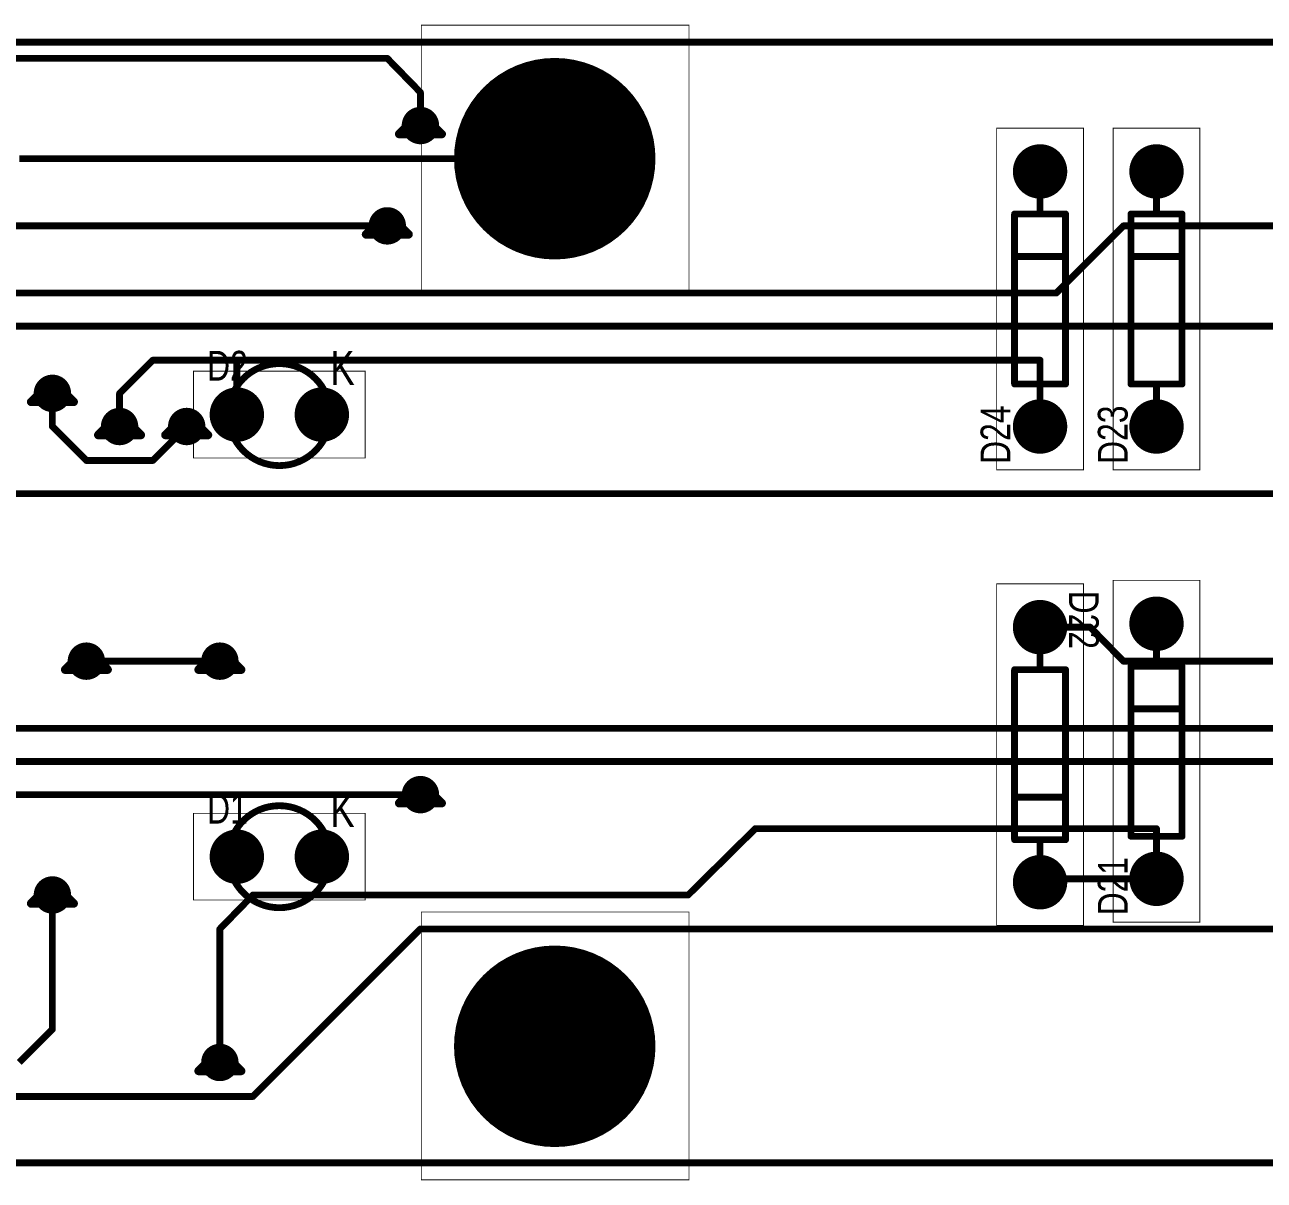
# Model space of a CAD drawing. Extents: x 0 to 12.4, y -1.9 to 1.4.
# Drawn here: x 7.841 to 9.299, y -0.001 to 1.359 of the extents above; entities that cross this region are included whole.
import ezdxf

# ---------------------------------------------------------------- set-up
doc = ezdxf.new("R2010")
doc.units = 0

msp = doc.modelspace()

# ---------------------------------------------------------------- linework, layer by layer
for points, const_width in [([(8.307, 1.043), (8.307, 1.358), (8.622, 1.358), (8.622, 1.043), (8.307, 1.043)], 0.001), ([(0, 0.02), (12.361, 0.02), (12.361, 1.338), (0, 1.338), (0, 0.02)], 0.008), ([(9.086, 0.835), (8.984, 0.835), (8.984, 1.237), (9.086, 1.237), (9.086, 0.835)], 0.001), ([(9.223, 0.835), (9.121, 0.835), (9.121, 1.237), (9.223, 1.237), (9.223, 0.835)], 0.001), ([(8.039, 0.849), (8.039, 0.951), (8.241, 0.951), (8.241, 0.849), (8.039, 0.849)], 0.001), ([(8.984, 0.701), (9.086, 0.701), (9.086, 0.299), (8.984, 0.299), (8.984, 0.701)], 0.001), ([(9.223, 0.303), (9.121, 0.303), (9.121, 0.705), (9.223, 0.705), (9.223, 0.303)], 0.001), ([(8.039, 0.329), (8.039, 0.431), (8.241, 0.431), (8.241, 0.329), (8.039, 0.329)], 0.001), ([(8.307, 0), (8.307, 0.315), (8.622, 0.315), (8.622, 0), (8.307, 0)], 0.001)]:
    msp.add_lwpolyline(points, close=True, dxfattribs=dict(const_width=const_width))
at = {"const_width": 0.0005}
for points in [[(8.3068, 1.358, 1), (8.3072, 1.358, 1)], [(8.6218, 1.358, 1), (8.6222, 1.358, 1)], [(8.9838, 1.237, 1), (8.9842, 1.237, 1)], [(9.0858, 1.237, 1), (9.0862, 1.237, 1)], [(9.1208, 1.237, 1), (9.1212, 1.237, 1)], [(9.2228, 1.237, 1), (9.2233, 1.237, 1)], [(8.3068, 1.043, 1), (8.3072, 1.043, 1)], [(8.3068, 1.043, 1), (8.3072, 1.043, 1)], [(8.6218, 1.043, 1), (8.6222, 1.043, 1)], [(8.0388, 0.951, 1), (8.0392, 0.951, 1)], [(8.2408, 0.951, 1), (8.2412, 0.951, 1)], [(8.0388, 0.849, 1), (8.0392, 0.849, 1)], [(8.0388, 0.849, 1), (8.0392, 0.849, 1)], [(8.2408, 0.849, 1), (8.2412, 0.849, 1)], [(8.9838, 0.835, 1), (8.9842, 0.835, 1)], [(9.0858, 0.835, 1), (9.0862, 0.835, 1)], [(9.0858, 0.835, 1), (9.0862, 0.835, 1)], [(9.1208, 0.835, 1), (9.1212, 0.835, 1)], [(9.2228, 0.835, 1), (9.2233, 0.835, 1)], [(9.2228, 0.835, 1), (9.2233, 0.835, 1)], [(8.9838, 0.701, 1), (8.9842, 0.701, 1)], [(8.9838, 0.701, 1), (8.9842, 0.701, 1)], [(9.0858, 0.701, 1), (9.0862, 0.701, 1)], [(9.1208, 0.705, 1), (9.1212, 0.705, 1)], [(9.2228, 0.705, 1), (9.2233, 0.705, 1)], [(8.0388, 0.431, 1), (8.0392, 0.431, 1)], [(8.2408, 0.431, 1), (8.2412, 0.431, 1)], [(8.0388, 0.329, 1), (8.0392, 0.329, 1)], [(8.0388, 0.329, 1), (8.0392, 0.329, 1)], [(8.2408, 0.329, 1), (8.2412, 0.329, 1)], [(8.3068, 0.315, 1), (8.3072, 0.315, 1)], [(8.6218, 0.315, 1), (8.6222, 0.315, 1)], [(8.9838, 0.299, 1), (8.9842, 0.299, 1)], [(9.0858, 0.299, 1), (9.0862, 0.299, 1)], [(9.1208, 0.303, 1), (9.1212, 0.303, 1)], [(9.2228, 0.303, 1), (9.2233, 0.303, 1)], [(9.2228, 0.303, 1), (9.2233, 0.303, 1)], [(8.3068, 0, 1), (8.3072, 0, 1)], [(8.3068, 0, 1), (8.3072, 0, 1)], [(8.6218, 0, 1), (8.6222, 0, 1)]]:
    msp.add_lwpolyline(points, format="xyb", close=True, dxfattribs=at)
at = {"layer": 'DRD', "const_width": 0.01}
for points in [[(8.281, 1.23), (8.306, 1.255)], [(8.306, 1.255), (8.331, 1.23)], [(8.331, 1.23), (8.281, 1.23)], [(8.439, 1.211), (8.454, 1.226)], [(8.454, 1.226), (8.474, 1.226)], [(8.474, 1.226), (8.489, 1.211)], [(8.439, 1.191), (8.439, 1.211)], [(8.489, 1.211), (8.489, 1.191)], [(9.035, 1.161), (9.035, 1.211)], [(9.172, 1.161), (9.172, 1.211)], [(8.454, 1.176), (8.439, 1.191)], [(8.489, 1.191), (8.474, 1.176)], [(9.01, 1.186), (9.06, 1.186)], [(9.147, 1.186), (9.197, 1.186)], [(8.474, 1.176), (8.454, 1.176)], [(8.242, 1.112), (8.267, 1.137)], [(8.267, 1.137), (8.292, 1.112)], [(8.292, 1.112), (8.242, 1.112)], [(7.848, 0.915), (7.873, 0.94)], [(7.848, 0.915), (7.873, 0.94)], [(7.848, 0.915), (7.873, 0.94)], [(7.873, 0.94), (7.898, 0.915)], [(7.873, 0.94), (7.898, 0.915)], [(7.873, 0.94), (7.898, 0.915)], [(7.898, 0.915), (7.848, 0.915)], [(7.898, 0.915), (7.848, 0.915)], [(7.898, 0.915), (7.848, 0.915)], [(8.09, 0.875), (8.09, 0.925)], [(8.19, 0.875), (8.19, 0.925)], [(7.927, 0.876), (7.952, 0.901)], [(7.952, 0.901), (7.977, 0.876)], [(8.006, 0.876), (8.031, 0.901)], [(8.031, 0.901), (8.056, 0.876)], [(8.065, 0.9), (8.115, 0.9)], [(8.165, 0.9), (8.215, 0.9)], [(9.035, 0.861), (9.035, 0.911)], [(9.172, 0.861), (9.172, 0.911)], [(9.01, 0.886), (9.06, 0.886)], [(9.147, 0.886), (9.197, 0.886)], [(7.977, 0.876), (7.927, 0.876)], [(8.056, 0.876), (8.006, 0.876)], [(9.035, 0.625), (9.035, 0.675)], [(9.172, 0.629), (9.172, 0.679)], [(9.147, 0.654), (9.197, 0.654)], [(9.01, 0.65), (9.06, 0.65)], [(7.888, 0.6), (7.913, 0.625)], [(7.913, 0.625), (7.938, 0.6)], [(8.045, 0.6), (8.07, 0.625)], [(8.07, 0.625), (8.095, 0.6)], [(7.938, 0.6), (7.888, 0.6)], [(8.095, 0.6), (8.045, 0.6)], [(8.281, 0.443), (8.306, 0.468)], [(8.306, 0.468), (8.331, 0.443)], [(8.331, 0.443), (8.281, 0.443)], [(8.09, 0.355), (8.09, 0.405)], [(8.19, 0.355), (8.19, 0.405)], [(8.065, 0.38), (8.115, 0.38)], [(8.165, 0.38), (8.215, 0.38)], [(9.035, 0.325), (9.035, 0.375)], [(9.172, 0.329), (9.172, 0.379)], [(7.848, 0.325), (7.873, 0.35)], [(7.873, 0.35), (7.898, 0.325)], [(9.01, 0.35), (9.06, 0.35)], [(9.147, 0.354), (9.197, 0.354)], [(7.898, 0.325), (7.848, 0.325)], [(8.439, 0.167), (8.454, 0.182)], [(8.454, 0.182), (8.474, 0.182)], [(8.474, 0.182), (8.489, 0.167)], [(8.439, 0.147), (8.439, 0.167)], [(8.489, 0.167), (8.489, 0.147)], [(8.045, 0.128), (8.07, 0.153)], [(8.07, 0.153), (8.095, 0.128)], [(8.454, 0.132), (8.439, 0.147)], [(8.489, 0.147), (8.474, 0.132)], [(8.095, 0.128), (8.045, 0.128)], [(8.474, 0.132), (8.454, 0.132)]]:
    msp.add_lwpolyline(points, dxfattribs=at)
at = {"layer": 'DRD', "const_width": 0.005}
for points in [[(8.3035, 1.255, 1), (8.3085, 1.255, 1)], [(8.3035, 1.255, 1), (8.3085, 1.255, 1)], [(8.2785, 1.23, 1), (8.2835, 1.23, 1)], [(8.2785, 1.23, 1), (8.2835, 1.23, 1)], [(8.3285, 1.23, 1), (8.3335, 1.23, 1)], [(8.3285, 1.23, 1), (8.3335, 1.23, 1)], [(8.4515, 1.226, 1), (8.4565, 1.226, 1)], [(8.4515, 1.226, 1), (8.4565, 1.226, 1)], [(8.4715, 1.226, 1), (8.4765, 1.226, 1)], [(8.4715, 1.226, 1), (8.4765, 1.226, 1)], [(8.4365, 1.211, 1), (8.4415, 1.211, 1)], [(8.4365, 1.211, 1), (8.4415, 1.211, 1)], [(8.4865, 1.211, 1), (8.4915, 1.211, 1)], [(8.4865, 1.211, 1), (8.4915, 1.211, 1)], [(9.0325, 1.211, 1), (9.0375, 1.211, 1)], [(9.1695, 1.211, 1), (9.1745, 1.211, 1)], [(8.4365, 1.191, 1), (8.4415, 1.191, 1)], [(8.4365, 1.191, 1), (8.4415, 1.191, 1)], [(8.4865, 1.191, 1), (8.4915, 1.191, 1)], [(8.4865, 1.191, 1), (8.4915, 1.191, 1)], [(9.0075, 1.186, 1), (9.0125, 1.186, 1)], [(9.0575, 1.186, 1), (9.0625, 1.186, 1)], [(9.1445, 1.186, 1), (9.1495, 1.186, 1)], [(9.1945, 1.186, 1), (9.1995, 1.186, 1)], [(8.4515, 1.176, 1), (8.4565, 1.176, 1)], [(8.4515, 1.176, 1), (8.4565, 1.176, 1)], [(8.4715, 1.176, 1), (8.4765, 1.176, 1)], [(8.4715, 1.176, 1), (8.4765, 1.176, 1)], [(9.0325, 1.161, 1), (9.0375, 1.161, 1)], [(9.1695, 1.161, 1), (9.1745, 1.161, 1)], [(8.2645, 1.137, 1), (8.2695, 1.137, 1)], [(8.2645, 1.137, 1), (8.2695, 1.137, 1)], [(8.2395, 1.112, 1), (8.2445, 1.112, 1)], [(8.2395, 1.112, 1), (8.2445, 1.112, 1)], [(8.2895, 1.112, 1), (8.2945, 1.112, 1)], [(8.2895, 1.112, 1), (8.2945, 1.112, 1)], [(7.8705, 0.94, 1), (7.8755, 0.94, 1)], [(7.8705, 0.94, 1), (7.8755, 0.94, 1)], [(7.8705, 0.94, 1), (7.8755, 0.94, 1)], [(7.8705, 0.94, 1), (7.8755, 0.94, 1)], [(7.8705, 0.94, 1), (7.8755, 0.94, 1)], [(7.8705, 0.94, 1), (7.8755, 0.94, 1)], [(7.8455, 0.915, 1), (7.8505, 0.915, 1)], [(7.8455, 0.915, 1), (7.8505, 0.915, 1)], [(7.8455, 0.915, 1), (7.8505, 0.915, 1)], [(7.8455, 0.915, 1), (7.8505, 0.915, 1)], [(7.8455, 0.915, 1), (7.8505, 0.915, 1)], [(7.8455, 0.915, 1), (7.8505, 0.915, 1)], [(7.8955, 0.915, 1), (7.9005, 0.915, 1)], [(7.8955, 0.915, 1), (7.9005, 0.915, 1)], [(7.8955, 0.915, 1), (7.9005, 0.915, 1)], [(7.8955, 0.915, 1), (7.9005, 0.915, 1)], [(7.8955, 0.915, 1), (7.9005, 0.915, 1)], [(7.8955, 0.915, 1), (7.9005, 0.915, 1)], [(8.0875, 0.925, 1), (8.0925, 0.925, 1)], [(8.1875, 0.925, 1), (8.1925, 0.925, 1)], [(7.9495, 0.901, 1), (7.9545, 0.901, 1)], [(7.9495, 0.901, 1), (7.9545, 0.901, 1)], [(8.0285, 0.901, 1), (8.0335, 0.901, 1)], [(8.0285, 0.901, 1), (8.0335, 0.901, 1)], [(8.0625, 0.9, 1), (8.0675, 0.9, 1)], [(8.1125, 0.9, 1), (8.1175, 0.9, 1)], [(8.1625, 0.9, 1), (8.1675, 0.9, 1)], [(8.2125, 0.9, 1), (8.2175, 0.9, 1)], [(9.0325, 0.911, 1), (9.0375, 0.911, 1)], [(9.1695, 0.911, 1), (9.1745, 0.911, 1)], [(9.0075, 0.886, 1), (9.0125, 0.886, 1)], [(9.0575, 0.886, 1), (9.0625, 0.886, 1)], [(9.1445, 0.886, 1), (9.1495, 0.886, 1)], [(9.1945, 0.886, 1), (9.1995, 0.886, 1)], [(7.9245, 0.876, 1), (7.9295, 0.876, 1)], [(7.9245, 0.876, 1), (7.9295, 0.876, 1)], [(7.9745, 0.876, 1), (7.9795, 0.876, 1)], [(7.9745, 0.876, 1), (7.9795, 0.876, 1)], [(8.0035, 0.876, 1), (8.0085, 0.876, 1)], [(8.0035, 0.876, 1), (8.0085, 0.876, 1)], [(8.0535, 0.876, 1), (8.0585, 0.876, 1)], [(8.0535, 0.876, 1), (8.0585, 0.876, 1)], [(8.0875, 0.875, 1), (8.0925, 0.875, 1)], [(8.1875, 0.875, 1), (8.1925, 0.875, 1)], [(9.0325, 0.861, 1), (9.0375, 0.861, 1)], [(9.1695, 0.861, 1), (9.1745, 0.861, 1)], [(9.0325, 0.675, 1), (9.0375, 0.675, 1)], [(9.1695, 0.679, 1), (9.1745, 0.679, 1)], [(9.1445, 0.654, 1), (9.1495, 0.654, 1)], [(9.1945, 0.654, 1), (9.1995, 0.654, 1)], [(9.0075, 0.65, 1), (9.0125, 0.65, 1)], [(9.0575, 0.65, 1), (9.0625, 0.65, 1)], [(7.9105, 0.625, 1), (7.9155, 0.625, 1)], [(7.9105, 0.625, 1), (7.9155, 0.625, 1)], [(8.0675, 0.625, 1), (8.0725, 0.625, 1)], [(8.0675, 0.625, 1), (8.0725, 0.625, 1)], [(9.0325, 0.625, 1), (9.0375, 0.625, 1)], [(9.1695, 0.629, 1), (9.1745, 0.629, 1)], [(7.8855, 0.6, 1), (7.8905, 0.6, 1)], [(7.8855, 0.6, 1), (7.8905, 0.6, 1)], [(7.9355, 0.6, 1), (7.9405, 0.6, 1)], [(7.9355, 0.6, 1), (7.9405, 0.6, 1)], [(8.0425, 0.6, 1), (8.0475, 0.6, 1)], [(8.0425, 0.6, 1), (8.0475, 0.6, 1)], [(8.0925, 0.6, 1), (8.0975, 0.6, 1)], [(8.0925, 0.6, 1), (8.0975, 0.6, 1)], [(8.3035, 0.468, 1), (8.3085, 0.468, 1)], [(8.3035, 0.468, 1), (8.3085, 0.468, 1)], [(8.2785, 0.443, 1), (8.2835, 0.443, 1)], [(8.2785, 0.443, 1), (8.2835, 0.443, 1)], [(8.3285, 0.443, 1), (8.3335, 0.443, 1)], [(8.3285, 0.443, 1), (8.3335, 0.443, 1)], [(8.0875, 0.405, 1), (8.0925, 0.405, 1)], [(8.1875, 0.405, 1), (8.1925, 0.405, 1)], [(8.0625, 0.38, 1), (8.0675, 0.38, 1)], [(8.1125, 0.38, 1), (8.1175, 0.38, 1)], [(8.1625, 0.38, 1), (8.1675, 0.38, 1)], [(8.2125, 0.38, 1), (8.2175, 0.38, 1)], [(9.0325, 0.375, 1), (9.0375, 0.375, 1)], [(9.1695, 0.379, 1), (9.1745, 0.379, 1)], [(7.8705, 0.35, 1), (7.8755, 0.35, 1)], [(7.8705, 0.35, 1), (7.8755, 0.35, 1)], [(8.0875, 0.355, 1), (8.0925, 0.355, 1)], [(8.1875, 0.355, 1), (8.1925, 0.355, 1)], [(9.0075, 0.35, 1), (9.0125, 0.35, 1)], [(9.0575, 0.35, 1), (9.0625, 0.35, 1)], [(9.1445, 0.354, 1), (9.1495, 0.354, 1)], [(9.1945, 0.354, 1), (9.1995, 0.354, 1)], [(7.8455, 0.325, 1), (7.8505, 0.325, 1)], [(7.8455, 0.325, 1), (7.8505, 0.325, 1)], [(7.8955, 0.325, 1), (7.9005, 0.325, 1)], [(7.8955, 0.325, 1), (7.9005, 0.325, 1)], [(9.0325, 0.325, 1), (9.0375, 0.325, 1)], [(9.1695, 0.329, 1), (9.1745, 0.329, 1)], [(8.4515, 0.182, 1), (8.4565, 0.182, 1)], [(8.4515, 0.182, 1), (8.4565, 0.182, 1)], [(8.4715, 0.182, 1), (8.4765, 0.182, 1)], [(8.4715, 0.182, 1), (8.4765, 0.182, 1)], [(8.4365, 0.167, 1), (8.4415, 0.167, 1)], [(8.4365, 0.167, 1), (8.4415, 0.167, 1)], [(8.4865, 0.167, 1), (8.4915, 0.167, 1)], [(8.4865, 0.167, 1), (8.4915, 0.167, 1)], [(8.0675, 0.153, 1), (8.0725, 0.153, 1)], [(8.0675, 0.153, 1), (8.0725, 0.153, 1)], [(8.4365, 0.147, 1), (8.4415, 0.147, 1)], [(8.4365, 0.147, 1), (8.4415, 0.147, 1)], [(8.4865, 0.147, 1), (8.4915, 0.147, 1)], [(8.4865, 0.147, 1), (8.4915, 0.147, 1)], [(8.0425, 0.128, 1), (8.0475, 0.128, 1)], [(8.0425, 0.128, 1), (8.0475, 0.128, 1)], [(8.0925, 0.128, 1), (8.0975, 0.128, 1)], [(8.0925, 0.128, 1), (8.0975, 0.128, 1)], [(8.4515, 0.132, 1), (8.4565, 0.132, 1)], [(8.4515, 0.132, 1), (8.4565, 0.132, 1)], [(8.4715, 0.132, 1), (8.4765, 0.132, 1)], [(8.4715, 0.132, 1), (8.4765, 0.132, 1)]]:
    msp.add_lwpolyline(points, format="xyb", close=True, dxfattribs=at)
at = {"layer": 'DRL'}
for points, const_width in [([(8.427, 1.201, 1), (8.501, 1.201, 1)], 0.075), ([(8.301, 1.24, 1), (8.311, 1.24, 1)], 0.01), ([(9.027, 1.186, 1), (9.043, 1.186, 1)], 0.016), ([(9.164, 1.186, 1), (9.18, 1.186, 1)], 0.016), ([(8.262, 1.122, 1), (8.272, 1.122, 1)], 0.01), ([(7.868, 0.925, 1), (7.878, 0.925, 1)], 0.01), ([(7.868, 0.925, 1), (7.878, 0.925, 1)], 0.01), ([(7.868, 0.925, 1), (7.878, 0.925, 1)], 0.01), ([(8.082, 0.9, 1), (8.098, 0.9, 1)], 0.016), ([(8.182, 0.9, 1), (8.198, 0.9, 1)], 0.016), ([(7.947, 0.886, 1), (7.957, 0.886, 1)], 0.01), ([(8.026, 0.886, 1), (8.036, 0.886, 1)], 0.01), ([(9.027, 0.886, 1), (9.043, 0.886, 1)], 0.016), ([(9.164, 0.886, 1), (9.18, 0.886, 1)], 0.016), ([(9.027, 0.65, 1), (9.043, 0.65, 1)], 0.016), ([(9.164, 0.654, 1), (9.18, 0.654, 1)], 0.016), ([(7.908, 0.61, 1), (7.918, 0.61, 1)], 0.01), ([(8.065, 0.61, 1), (8.075, 0.61, 1)], 0.01), ([(8.301, 0.453, 1), (8.311, 0.453, 1)], 0.01), ([(8.082, 0.38, 1), (8.098, 0.38, 1)], 0.016), ([(8.182, 0.38, 1), (8.198, 0.38, 1)], 0.016), ([(9.027, 0.35, 1), (9.043, 0.35, 1)], 0.016), ([(9.164, 0.354, 1), (9.18, 0.354, 1)], 0.016), ([(7.868, 0.335, 1), (7.878, 0.335, 1)], 0.01), ([(8.427, 0.157, 1), (8.501, 0.157, 1)], 0.075), ([(8.065, 0.138, 1), (8.075, 0.138, 1)], 0.01)]:
    msp.add_lwpolyline(points, format="xyb", close=True, dxfattribs=dict(at, const_width=const_width))
at = {"layer": 'SMT'}
for points, const_width in [([(8.405, 1.201, 1), (8.523, 1.201, 1)], 0.119), ([(8.295, 1.24, 1), (8.317, 1.24, 1)], 0.022), ([(9.019, 1.186, 1), (9.051, 1.186, 1)], 0.032), ([(9.156, 1.186, 1), (9.188, 1.186, 1)], 0.032), ([(8.256, 1.122, 1), (8.278, 1.122, 1)], 0.022), ([(7.862, 0.925, 1), (7.884, 0.925, 1)], 0.022), ([(7.862, 0.925, 1), (7.884, 0.925, 1)], 0.022), ([(7.862, 0.925, 1), (7.884, 0.925, 1)], 0.022), ([(8.074, 0.9, 1), (8.106, 0.9, 1)], 0.032), ([(8.174, 0.9, 1), (8.206, 0.9, 1)], 0.032), ([(7.941, 0.886, 1), (7.963, 0.886, 1)], 0.022), ([(8.02, 0.886, 1), (8.042, 0.886, 1)], 0.022), ([(9.019, 0.886, 1), (9.051, 0.886, 1)], 0.032), ([(9.156, 0.886, 1), (9.188, 0.886, 1)], 0.032), ([(9.156, 0.654, 1), (9.188, 0.654, 1)], 0.032), ([(9.019, 0.65, 1), (9.051, 0.65, 1)], 0.032), ([(7.902, 0.61, 1), (7.924, 0.61, 1)], 0.022), ([(8.059, 0.61, 1), (8.081, 0.61, 1)], 0.022), ([(8.295, 0.453, 1), (8.317, 0.453, 1)], 0.022), ([(8.074, 0.38, 1), (8.106, 0.38, 1)], 0.032), ([(8.174, 0.38, 1), (8.206, 0.38, 1)], 0.032), ([(9.019, 0.35, 1), (9.051, 0.35, 1)], 0.032), ([(9.156, 0.354, 1), (9.188, 0.354, 1)], 0.032), ([(7.862, 0.335, 1), (7.884, 0.335, 1)], 0.022), ([(8.405, 0.157, 1), (8.523, 0.157, 1)], 0.119), ([(8.059, 0.138, 1), (8.081, 0.138, 1)], 0.022)]:
    msp.add_lwpolyline(points, format="xyb", close=True, dxfattribs=dict(at, const_width=const_width))
at = {"layer": 'SST', "const_width": 0.008}
for points in [[(9.035, 1.136), (9.035, 1.186)], [(9.172, 1.136), (9.172, 1.186)], [(9.005, 0.936), (9.005, 1.136)], [(9.065, 1.136), (9.005, 1.136)], [(9.065, 0.936), (9.065, 1.136)], [(9.142, 0.936), (9.142, 1.136)], [(9.202, 1.136), (9.142, 1.136)], [(9.202, 0.936), (9.202, 1.136)], [(9.065, 1.086), (9.005, 1.086)], [(9.202, 1.086), (9.142, 1.086)], [(9.035, 0.936), (9.005, 0.936)], [(9.035, 0.886), (9.035, 0.936)], [(9.065, 0.936), (9.035, 0.936)], [(9.172, 0.936), (9.142, 0.936)], [(9.172, 0.886), (9.172, 0.936)], [(9.202, 0.936), (9.172, 0.936)], [(9.172, 0.604), (9.172, 0.654)], [(9.035, 0.65), (9.035, 0.6)], [(9.005, 0.6), (9.035, 0.6)], [(9.005, 0.6), (9.005, 0.4)], [(9.035, 0.6), (9.065, 0.6)], [(9.065, 0.6), (9.065, 0.4)], [(9.142, 0.404), (9.142, 0.604)], [(9.202, 0.604), (9.142, 0.604)], [(9.202, 0.404), (9.202, 0.604)], [(9.202, 0.554), (9.142, 0.554)], [(9.005, 0.45), (9.065, 0.45)], [(9.005, 0.4), (9.065, 0.4)], [(9.035, 0.4), (9.035, 0.35)], [(9.172, 0.404), (9.142, 0.404)], [(9.202, 0.404), (9.172, 0.404)], [(9.172, 0.354), (9.172, 0.404)]]:
    msp.add_lwpolyline(points, dxfattribs=at)
at = {"layer": 'SST', "const_width": 0.004}
for points in [[(9.033, 1.186, 1), (9.037, 1.186, 1)], [(9.17, 1.186, 1), (9.174, 1.186, 1)], [(9.003, 1.136, 1), (9.007, 1.136, 1)], [(9.003, 1.136, 1), (9.007, 1.136, 1)], [(9.033, 1.136, 1), (9.037, 1.136, 1)], [(9.063, 1.136, 1), (9.067, 1.136, 1)], [(9.063, 1.136, 1), (9.067, 1.136, 1)], [(9.14, 1.136, 1), (9.144, 1.136, 1)], [(9.14, 1.136, 1), (9.144, 1.136, 1)], [(9.17, 1.136, 1), (9.174, 1.136, 1)], [(9.2, 1.136, 1), (9.204, 1.136, 1)], [(9.2, 1.136, 1), (9.204, 1.136, 1)], [(9.003, 1.086, 1), (9.007, 1.086, 1)], [(9.063, 1.086, 1), (9.067, 1.086, 1)], [(9.14, 1.086, 1), (9.144, 1.086, 1)], [(9.2, 1.086, 1), (9.204, 1.086, 1)], [(9.003, 0.936, 1), (9.007, 0.936, 1)], [(9.003, 0.936, 1), (9.007, 0.936, 1)], [(9.033, 0.936, 1), (9.037, 0.936, 1)], [(9.033, 0.936, 1), (9.037, 0.936, 1)], [(9.033, 0.936, 1), (9.037, 0.936, 1)], [(9.063, 0.936, 1), (9.067, 0.936, 1)], [(9.063, 0.936, 1), (9.067, 0.936, 1)], [(9.14, 0.936, 1), (9.144, 0.936, 1)], [(9.14, 0.936, 1), (9.144, 0.936, 1)], [(9.17, 0.936, 1), (9.174, 0.936, 1)], [(9.17, 0.936, 1), (9.174, 0.936, 1)], [(9.17, 0.936, 1), (9.174, 0.936, 1)], [(9.2, 0.936, 1), (9.204, 0.936, 1)], [(9.2, 0.936, 1), (9.204, 0.936, 1)], [(8.078, 0.9, 1), (8.082, 0.9, 1)], [(8.078, 0.9, 1), (8.082, 0.9, 1)], [(8.198, 0.9, 1), (8.202, 0.9, 1)], [(8.198, 0.9, 1), (8.202, 0.9, 1)], [(9.033, 0.886, 1), (9.037, 0.886, 1)], [(9.17, 0.886, 1), (9.174, 0.886, 1)], [(9.17, 0.654, 1), (9.174, 0.654, 1)], [(9.033, 0.65, 1), (9.037, 0.65, 1)], [(9.003, 0.6, 1), (9.007, 0.6, 1)], [(9.003, 0.6, 1), (9.007, 0.6, 1)], [(9.033, 0.6, 1), (9.037, 0.6, 1)], [(9.033, 0.6, 1), (9.037, 0.6, 1)], [(9.033, 0.6, 1), (9.037, 0.6, 1)], [(9.063, 0.6, 1), (9.067, 0.6, 1)], [(9.063, 0.6, 1), (9.067, 0.6, 1)], [(9.14, 0.604, 1), (9.144, 0.604, 1)], [(9.14, 0.604, 1), (9.144, 0.604, 1)], [(9.17, 0.604, 1), (9.174, 0.604, 1)], [(9.2, 0.604, 1), (9.204, 0.604, 1)], [(9.2, 0.604, 1), (9.204, 0.604, 1)], [(9.14, 0.554, 1), (9.144, 0.554, 1)], [(9.2, 0.554, 1), (9.204, 0.554, 1)], [(9.003, 0.45, 1), (9.007, 0.45, 1)], [(9.063, 0.45, 1), (9.067, 0.45, 1)], [(9.003, 0.4, 1), (9.007, 0.4, 1)], [(9.003, 0.4, 1), (9.007, 0.4, 1)], [(9.033, 0.4, 1), (9.037, 0.4, 1)], [(9.063, 0.4, 1), (9.067, 0.4, 1)], [(9.063, 0.4, 1), (9.067, 0.4, 1)], [(9.14, 0.404, 1), (9.144, 0.404, 1)], [(9.14, 0.404, 1), (9.144, 0.404, 1)], [(9.17, 0.404, 1), (9.174, 0.404, 1)], [(9.17, 0.404, 1), (9.174, 0.404, 1)], [(9.17, 0.404, 1), (9.174, 0.404, 1)], [(9.2, 0.404, 1), (9.204, 0.404, 1)], [(9.2, 0.404, 1), (9.204, 0.404, 1)], [(8.078, 0.38, 1), (8.082, 0.38, 1)], [(8.078, 0.38, 1), (8.082, 0.38, 1)], [(8.198, 0.38, 1), (8.202, 0.38, 1)], [(8.198, 0.38, 1), (8.202, 0.38, 1)], [(9.033, 0.35, 1), (9.037, 0.35, 1)], [(9.17, 0.354, 1), (9.174, 0.354, 1)]]:
    msp.add_lwpolyline(points, format="xyb", close=True, dxfattribs=at)
at = {"layer": 'SST', "const_width": 0.008}
for points in [[(8.2, 0.9, 1), (8.08, 0.9)], [(8.08, 0.9, 1), (8.2, 0.9)], [(8.2, 0.38, 1), (8.08, 0.38)], [(8.08, 0.38, 1), (8.2, 0.38)]]:
    msp.add_lwpolyline(points, format="xyb", dxfattribs=at)
at = {"layer": 'TOP', "const_width": 0.008}
for points in [[(4.916, 1.319), (8.267, 1.319)], [(8.267, 1.319), (8.306, 1.279)], [(8.306, 1.279), (8.306, 1.24)], [(7.834, 1.201), (8.464, 1.201)], [(8.267, 1.122), (5.59, 1.122)], [(9.133, 1.122), (9.054, 1.043)], [(10.275, 1.122), (9.133, 1.122)], [(9.054, 1.043), (6.535, 1.043)], [(9.527, 1.004), (7.702, 1.004)], [(7.991, 0.964), (7.952, 0.925)], [(8.09, 0.964), (7.991, 0.964)], [(8.09, 0.9), (8.09, 0.964)], [(8.09, 0.9), (8.09, 0.964)], [(8.09, 0.964), (9.035, 0.964)], [(9.035, 0.964), (9.035, 0.886)], [(7.873, 0.886), (7.873, 0.925)], [(7.952, 0.925), (7.952, 0.886)], [(7.913, 0.846), (7.873, 0.886)], [(8.031, 0.886), (7.991, 0.846)], [(7.991, 0.846), (7.913, 0.846)], [(10.235, 0.807), (7.598, 0.807)], [(9.094, 0.65), (9.035, 0.65)], [(9.133, 0.61), (9.094, 0.65)], [(7.913, 0.61), (8.07, 0.61)], [(11.219, 0.61), (9.133, 0.61)], [(10.196, 0.531), (7.716, 0.531)], [(7.716, 0.492), (9.645, 0.492)], [(7.755, 0.453), (8.306, 0.453)], [(8.621, 0.335), (8.7, 0.413)], [(8.7, 0.413), (9.172, 0.413)], [(9.172, 0.413), (9.172, 0.354)], [(9.035, 0.35), (9.039, 0.354)], [(9.039, 0.354), (9.172, 0.354)], [(9.172, 0.354), (9.172, 0.354)], [(7.873, 0.177), (7.873, 0.335)], [(8.07, 0.295), (8.109, 0.335)], [(8.109, 0.335), (8.621, 0.335)], [(8.07, 0.138), (8.07, 0.295)], [(8.109, 0.098), (8.306, 0.295)], [(8.306, 0.295), (9.645, 0.295)], [(7.834, 0.138), (7.873, 0.177)], [(4.999, 0.098), (8.109, 0.098)]]:
    msp.add_lwpolyline(points, dxfattribs=at)
at = {"layer": 'TOP'}
for points, const_width in [([(8.265, 1.319, 1), (8.269, 1.319, 1)], 0.004), ([(8.265, 1.319, 1), (8.269, 1.319, 1)], 0.004), ([(8.405, 1.201, 1), (8.523, 1.201, 1)], 0.118), ([(8.304, 1.279, 1), (8.308, 1.279, 1)], 0.004), ([(8.304, 1.279, 1), (8.308, 1.279, 1)], 0.004), ([(8.296, 1.24, 1), (8.316, 1.24, 1)], 0.02), ([(8.304, 1.24, 1), (8.308, 1.24, 1)], 0.004), ([(9.02, 1.186, 1), (9.05, 1.186, 1)], 0.031), ([(9.157, 1.186, 1), (9.187, 1.186, 1)], 0.031), ([(8.462, 1.201, 1), (8.466, 1.201, 1)], 0.004), ([(8.257, 1.122, 1), (8.277, 1.122, 1)], 0.02), ([(8.265, 1.122, 1), (8.269, 1.122, 1)], 0.004), ([(9.131, 1.122, 1), (9.135, 1.122, 1)], 0.004), ([(9.131, 1.122, 1), (9.135, 1.122, 1)], 0.004), ([(9.052, 1.043, 1), (9.056, 1.043, 1)], 0.004), ([(9.052, 1.043, 1), (9.056, 1.043, 1)], 0.004), ([(7.989, 0.964, 1), (7.993, 0.964, 1)], 0.004), ([(7.989, 0.964, 1), (7.993, 0.964, 1)], 0.004), ([(8.088, 0.964, 1), (8.092, 0.964, 1)], 0.004), ([(8.088, 0.964, 1), (8.092, 0.964, 1)], 0.004), ([(8.088, 0.964, 1), (8.092, 0.964, 1)], 0.004), ([(8.088, 0.964, 1), (8.092, 0.964, 1)], 0.004), ([(9.033, 0.964, 1), (9.037, 0.964, 1)], 0.004), ([(9.033, 0.964, 1), (9.037, 0.964, 1)], 0.004), ([(7.863, 0.925, 1), (7.883, 0.925, 1)], 0.02), ([(7.863, 0.925, 1), (7.883, 0.925, 1)], 0.02), ([(7.863, 0.925, 1), (7.883, 0.925, 1)], 0.02), ([(7.871, 0.925, 1), (7.875, 0.925, 1)], 0.004), ([(7.95, 0.925, 1), (7.954, 0.925, 1)], 0.004), ([(7.95, 0.925, 1), (7.954, 0.925, 1)], 0.004), ([(8.075, 0.9, 1), (8.105, 0.9, 1)], 0.031), ([(8.175, 0.9, 1), (8.205, 0.9, 1)], 0.031), ([(7.942, 0.886, 1), (7.962, 0.886, 1)], 0.02), ([(8.021, 0.886, 1), (8.041, 0.886, 1)], 0.02), ([(9.02, 0.886, 1), (9.05, 0.886, 1)], 0.031), ([(9.157, 0.886, 1), (9.187, 0.886, 1)], 0.031), ([(7.871, 0.886, 1), (7.875, 0.886, 1)], 0.004), ([(7.871, 0.886, 1), (7.875, 0.886, 1)], 0.004), ([(7.95, 0.886, 1), (7.954, 0.886, 1)], 0.004), ([(8.029, 0.886, 1), (8.033, 0.886, 1)], 0.004), ([(8.088, 0.9, 1), (8.092, 0.9, 1)], 0.004), ([(8.088, 0.9, 1), (8.092, 0.9, 1)], 0.004), ([(9.033, 0.886, 1), (9.037, 0.886, 1)], 0.004), ([(7.911, 0.846, 1), (7.915, 0.846, 1)], 0.004), ([(7.911, 0.846, 1), (7.915, 0.846, 1)], 0.004), ([(7.989, 0.846, 1), (7.993, 0.846, 1)], 0.004), ([(7.989, 0.846, 1), (7.993, 0.846, 1)], 0.004), ([(9.02, 0.65, 1), (9.05, 0.65, 1)], 0.031), ([(9.157, 0.654, 1), (9.187, 0.654, 1)], 0.031), ([(9.033, 0.65, 1), (9.037, 0.65, 1)], 0.004), ([(9.092, 0.65, 1), (9.096, 0.65, 1)], 0.004), ([(9.092, 0.65, 1), (9.096, 0.65, 1)], 0.004), ([(7.903, 0.61, 1), (7.923, 0.61, 1)], 0.02), ([(8.06, 0.61, 1), (8.08, 0.61, 1)], 0.02), ([(7.911, 0.61, 1), (7.915, 0.61, 1)], 0.004), ([(8.068, 0.61, 1), (8.072, 0.61, 1)], 0.004), ([(9.131, 0.61, 1), (9.135, 0.61, 1)], 0.004), ([(9.131, 0.61, 1), (9.135, 0.61, 1)], 0.004), ([(8.296, 0.453, 1), (8.316, 0.453, 1)], 0.02), ([(8.304, 0.453, 1), (8.308, 0.453, 1)], 0.004), ([(8.075, 0.38, 1), (8.105, 0.38, 1)], 0.031), ([(8.175, 0.38, 1), (8.205, 0.38, 1)], 0.031), ([(8.698, 0.413, 1), (8.702, 0.413, 1)], 0.004), ([(8.698, 0.413, 1), (8.702, 0.413, 1)], 0.004), ([(9.17, 0.413, 1), (9.174, 0.413, 1)], 0.004), ([(9.17, 0.413, 1), (9.174, 0.413, 1)], 0.004), ([(9.02, 0.35, 1), (9.05, 0.35, 1)], 0.031), ([(9.157, 0.354, 1), (9.187, 0.354, 1)], 0.031), ([(7.863, 0.335, 1), (7.883, 0.335, 1)], 0.02), ([(9.033, 0.35, 1), (9.037, 0.35, 1)], 0.004), ([(9.037, 0.354, 1), (9.041, 0.354, 1)], 0.004), ([(9.037, 0.354, 1), (9.041, 0.354, 1)], 0.004), ([(9.17, 0.354, 1), (9.174, 0.354, 1)], 0.004), ([(9.17, 0.354, 1), (9.174, 0.354, 1)], 0.004), ([(9.17, 0.354, 1), (9.174, 0.354, 1)], 0.004), ([(9.17, 0.354, 1), (9.174, 0.354, 1)], 0.004), ([(7.871, 0.335, 1), (7.875, 0.335, 1)], 0.004), ([(8.107, 0.335, 1), (8.111, 0.335, 1)], 0.004), ([(8.107, 0.335, 1), (8.111, 0.335, 1)], 0.004), ([(8.619, 0.335, 1), (8.623, 0.335, 1)], 0.004), ([(8.619, 0.335, 1), (8.623, 0.335, 1)], 0.004), ([(8.068, 0.295, 1), (8.072, 0.295, 1)], 0.004), ([(8.068, 0.295, 1), (8.072, 0.295, 1)], 0.004), ([(8.304, 0.295, 1), (8.308, 0.295, 1)], 0.004), ([(8.304, 0.295, 1), (8.308, 0.295, 1)], 0.004), ([(8.405, 0.157, 1), (8.523, 0.157, 1)], 0.118), ([(7.871, 0.177, 1), (7.875, 0.177, 1)], 0.004), ([(7.871, 0.177, 1), (7.875, 0.177, 1)], 0.004), ([(8.06, 0.138, 1), (8.08, 0.138, 1)], 0.02), ([(8.068, 0.138, 1), (8.072, 0.138, 1)], 0.004), ([(8.107, 0.098, 1), (8.111, 0.098, 1)], 0.004), ([(8.107, 0.098, 1), (8.111, 0.098, 1)], 0.004)]:
    msp.add_lwpolyline(points, format="xyb", close=True, dxfattribs=dict(at, const_width=const_width))

# ---------------------------------------------------------------- texts
at = {"layer": 'SST', "width": 0.8}
for s, height, p in [('D2', 0.035, (8.055, 0.94)), ('K', 0.04, (8.2, 0.935)), ('D1', 0.035, (8.055, 0.419)), ('K', 0.04, (8.2, 0.415))]:
    msp.add_text(s, height=height, dxfattribs=at).set_placement(p)
for s, rotation, p in [('D24', 90, (9, 0.842)), ('D23', 90, (9.138, 0.842)), ('D22', 270, (9.069, 0.693)), ('D21', 90, (9.138, 0.311))]:
    msp.add_text(s, height=0.035, rotation=rotation, dxfattribs=at).set_placement(p)

doc.saveas('drawing.dxf')
